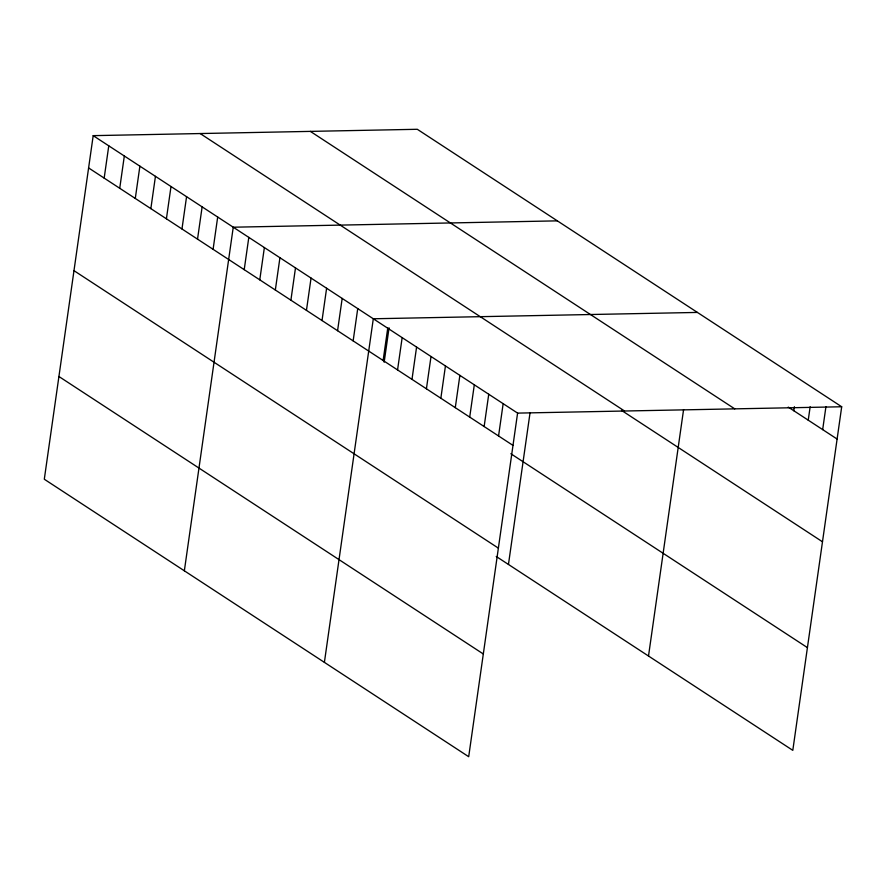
<?xml version="1.0" encoding="UTF-8"?>
<svg xmlns="http://www.w3.org/2000/svg" width="886" height="886" viewBox="0 0 886 886"><rect width="100%" height="100%" fill="white"/><g stroke="black" fill="none" stroke-linecap="round" stroke-linejoin="round"><path stroke-width="1.33" d="M93.196 135.647L44.3 479.237L468.694 756.71L517.59 413.109L93.196 135.647L417.306 129.29L841.7 406.763L792.804 750.353L496.226 556.463M104.171 178.108L108.768 145.813M119.732 188.275L124.328 155.991M135.292 198.453L139.888 166.158M150.853 208.631L155.449 176.336M166.413 218.798L171.009 186.514M181.973 228.976L186.569 196.681M197.534 239.142L202.13 206.859M213.094 249.32L217.69 217.037M184.354 570.805L233.251 227.204L557.36 220.858M244.215 269.665L248.811 237.382M259.775 279.843L264.371 247.559M275.336 290.021L279.932 257.726M290.896 300.188L295.492 267.904M306.456 310.366L311.052 278.071M322.017 320.544L326.613 288.249M337.577 330.711L342.173 298.427M353.149 340.888L357.734 308.594M324.398 662.363L373.305 318.772L697.404 312.426M383.129 360.491L387.725 328.208M384.159 362.219L389.054 327.82M397.559 369.927L402.155 337.644M411.99 379.363L416.586 347.068M426.421 388.799L431.017 356.504M440.851 398.235L445.448 365.94M455.282 407.66L459.878 375.376M469.713 417.096L474.309 384.812M484.144 426.531L488.74 394.248M498.563 435.967L503.159 403.673M508.453 564.46L530.049 412.765M648.508 656.017L683.582 409.598M793.812 410.75L794.388 406.707M808.242 420.185L810.158 406.729M822.673 429.621L825.929 406.74M517.59 413.109L841.7 406.763M788.263 407.117L837.104 439.046M310.355 131.383L734.749 408.856M200.158 133.542L624.552 411.015M621.507 410.384L822.485 541.778M88.611 167.93L512.994 445.403M510.845 453.732L807.423 647.622M73.981 270.662L498.375 548.135M58.919 376.506L483.313 653.979"/></g></svg>
